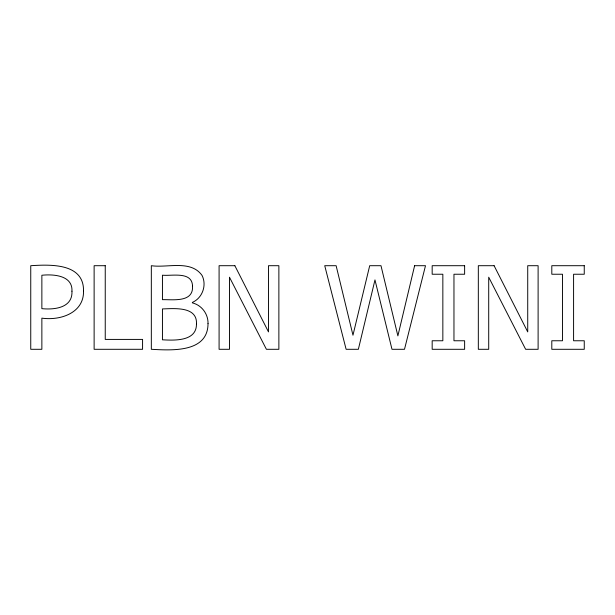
<?xml version="1.0" encoding="UTF-8"?>
<svg xmlns="http://www.w3.org/2000/svg" width="615" height="615" viewBox="0 0 615 615"><rect width="100%" height="100%" fill="white"/><g stroke="black" fill="none" stroke-linecap="round" stroke-linejoin="round"><path stroke-width="0.92" d="M83.517 290.91C84.155 313.012 60.201 320.807 41.866 318.139L41.866 349.297L30.75 349.297L30.75 265.703C49.846 264.512 84.017 262.82 83.517 290.91M196.462 324.09C196.623 341.463 174.552 340.479 162.445 339.803L162.445 308.93C174.26 308.584 197.53 306.101 196.462 324.09M208.024 323.636C207.932 353.002 171.139 350.35 151.328 349.297L151.328 265.703C167.457 268.117 190.65 259.561 202.02 275.389C207.009 285.168 202.466 298.021 192.364 302.419L192.364 302.872C201.766 305.194 208.27 314.011 208.024 323.636M71.955 291.195C72.793 307.984 54.358 309.891 41.866 308.653L41.866 275.251C53.474 274.044 72.808 275.305 71.955 291.195M192.533 286.144C193.541 302.749 172.984 299.444 162.445 299.666L162.445 275.197C172.123 276.158 192.18 271.084 192.533 286.144M414.61 265.703L397.882 335.875L380.985 265.703L369.7 265.703L352.972 335.206L336.128 265.703L324.735 265.703L346.122 349.297L358.361 349.297L374.973 279.91L391.986 349.297L404.501 349.297L425.495 265.703L414.61 265.703M105.242 265.703L94.126 265.703L94.126 349.297L142.572 349.297L142.572 339.411L105.242 339.411L105.242 265.703M234.861 265.703L219.086 265.703L219.086 349.297L229.472 349.297L229.472 277.211L266.41 349.297L278.872 349.297L278.872 265.703L268.486 265.703L268.486 331.892L234.861 265.703M464.625 265.703L432.176 265.703L432.176 274.236L442.846 274.236L442.846 340.764L432.176 340.764L432.176 349.297L464.625 349.297L464.625 340.764L453.962 340.764L453.962 274.236L464.625 274.236L464.625 265.703M494.099 265.703L478.324 265.703L478.324 349.297L488.71 349.297L488.71 277.211L525.64 349.297L538.11 349.297L538.11 265.703L527.724 265.703L527.724 331.892L494.099 265.703M584.25 265.703L551.801 265.703L551.801 274.236L562.471 274.236L562.471 340.764L551.801 340.764L551.801 349.297L584.25 349.297L584.25 340.764L573.587 340.764L573.587 274.236L584.25 274.236L584.25 265.703"/></g></svg>
